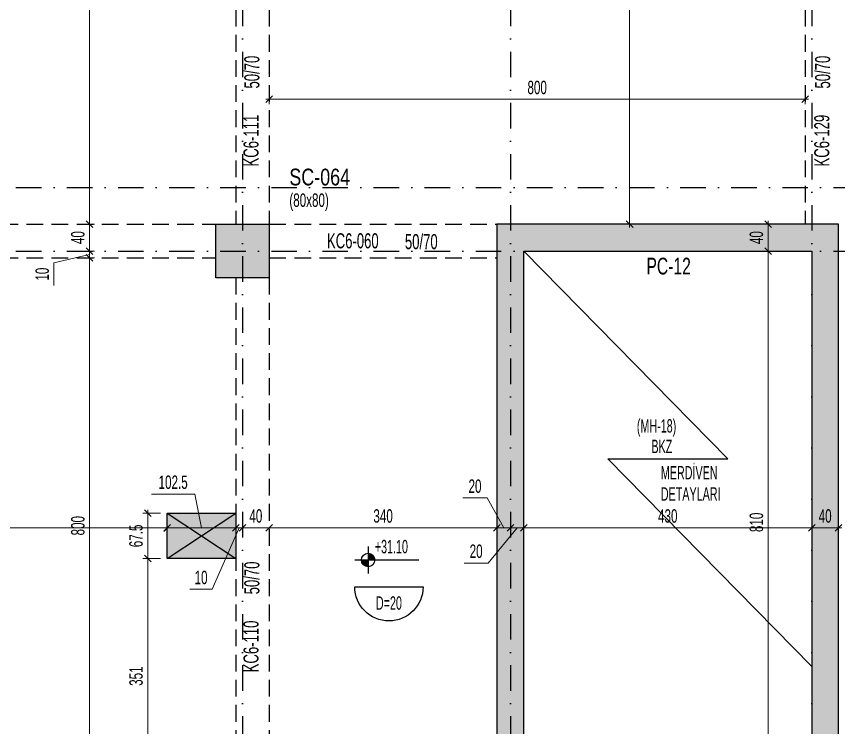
# Model space of a CAD drawing. Header units: millimetres. Extents: x -10495 to 6687, y -755 to 43288.
# Drawn here: x 513 to 1740, y 1839 to 2900 of the extents above; entities that cross this region are included whole.
import ezdxf
from ezdxf.enums import TextEntityAlignment as Align

# ---------------------------------------------------------------- set-up
doc = ezdxf.new("R2010")
doc.units = ezdxf.units.MM
doc.header["$LTSCALE"] = 100
doc.header["$PDSIZE"] = -100
doc.linetypes.add('DASHDOT', pattern=[25.4, 12.7, -6.35, 0, -6.35])
doc.linetypes.add('HIDDEN', pattern=[0.375, 0.25, -0.125])
for name, color, linetype in [('AKS_ULK', 8, 'DASHDOT'), ('BOSLUK SEMBOL_ULK', 118, 'Continuous'), ('BOSLUK_ULK', 21, 'Continuous'), ('KOLON-PERDE CEKIRDEK_ULK', 4, 'Continuous'), ('KOT_ULK', 7, 'Continuous'), ('NOTLAR_ULK', 20, 'Continuous'), ('TARAMA BOSLUK-TARIF SEFFAF YUZEYLER_ULK', 159, 'Continuous'), ('TARAMA SOLID_ULK', 251, 'Continuous')]:
    doc.layers.add(name, color=color, linetype=linetype)
for name, color, linetype, lineweight in [('DOSEME ISMI_ULK', 244, 'Continuous', 25), ('KIRIS BOYUT_ULK', 232, 'Continuous', 13), ('KIRIS CIZGI KESIK_ULK', 41, 'HIDDEN', 25), ('KIRIS ISIM_ULK', 221, 'Continuous', 13), ('KOLON BOYUT_ULK', 255, 'Continuous', 13), ('KOLON ISIM_ULK', 91, 'Continuous', 13), ('OLCU IC_ULK', 146, 'Continuous', 18), ('PERDE ISIM_ULK', 153, 'Continuous', 13)]:
    doc.layers.add(name, color=color, linetype=linetype, lineweight=lineweight)
doc.styles.add('ulkr-simplxtw.shx', font='ulkr-simplxtw.shx', dxfattribs={"width": 0.65})
doc.dimstyles.new('1-100-IC_ULK', dxfattribs={"dimscale": 10, "dimtxt": 2, "dimasz": 1, "dimexe": 0.75, "dimexo": 1, "dimgap": 0.75, "dimtad": 1, "dimdec": 1, "dimzin": 9, "dimdsep": 46, "dimtxsty": 'ulkr-simplxtw.shx', "dimblk": 'OBLIQUE', "dimcen": 0.1, "dimdle": 0.5, "dimclrd": 146, "dimclre": 146, "dimclrt": 2, "dimadec": 0, "dimazin": 2, "dimtfac": 1, "dimtdec": 1, "dimtix": 1, "dimtmove": 2, "dimatfit": 3, "dimldrblk": 'OBLIQUE', "dimfxl": 1, "dimtolj": 1, "dimtzin": 0, "dimlwd": -1, "dimlwe": -1, "dimarcsym": 0})

# ---------------------------------------------------------------- blocks, each defined once
blk = doc.blocks.new('*U17')
at = {"layer": 'KOT_ULK'}
h = blk.add_hatch(color=251, dxfattribs=at)
h.dxf.hatch_style = 1
h.paths.add_polyline_path([(0, 0), (-10, 0, 0.414214), (0, -10)])
h = blk.add_hatch(color=251, dxfattribs=at)
h.dxf.hatch_style = 1
h.paths.add_polyline_path([(10, 0, 0.414214), (0, 10), (0, 0)])
at = {"layer": 'KOT_ULK', "color": 12}
for p, q in [((0, 20), (0, -20)), ((-20, 0), (75.6, 0))]:
    blk.add_line(p, q, dxfattribs=at)
blk.add_circle((0, 0), 10, dxfattribs=at)
at = {"layer": 'KOT_ULK', "style": 'ulkr-simplxtw.shx', "width": 0.6}
for tag, p in [('6', (10, 145)), ('5', (10, 118)), ('4', (10, 91)), ('3', (10, 64)), ('2', (10, 37)), ('1', (10, 10))]:
    blk.add_attdef(tag, p, '', height=20, dxfattribs=at)
at = {"layer": 'KOT_ULK', "color": 242, "style": 'ulkr-simplxtw.shx', "width": 0.65}
blk.add_attdef('NOT', text='', height=20, dxfattribs=at).set_placement((14.8, -10), align=Align.TOP_LEFT)
blk = doc.blocks.new('Döşeme kalınğı_ULK')
at = {"layer": 'DOSEME ISMI_ULK', "color": 12}
blk.add_lwpolyline([(51, 0, -1), (-51, 0)], format="xyb", close=True, dxfattribs=at)
at = {"layer": 'DOSEME ISMI_ULK', "style": 'ulkr-simplxtw.shx', "width": 0.6}
blk.add_attdef('1', text='', height=20, dxfattribs=at).set_placement((0, -14.2), align=Align.TOP_CENTER)
blk = doc.blocks.new('*U26')
at = {"layer": 'KOLON BOYUT_ULK', "style": 'ulkr-simplxtw.shx', "width": 0.65}
blk.add_attdef('2', text='', height=20, dxfattribs=at).set_placement((0, -37), align=Align.TOP_LEFT)
at = {"layer": 'KOLON ISIM_ULK', "style": 'ulkr-simplxtw.shx', "width": 0.8}
blk.add_attdef('1', text='', height=25, dxfattribs=at).set_placement((0, 0), align=Align.TOP_LEFT)
blk = doc.blocks.new('_Oblique')
at = {"color": 0, "linetype": 'ByBlock', "lineweight": -2}
blk.add_line((-0.5, -0.5), (0.5, 0.5), dxfattribs=at)
blk = doc.blocks.new('*D1497')
at = {"layer": 'Defpoints', "color": 0, "transparency": 16777216}
for p in [(596.8, 2540), (621.8, 2540), (596.8, 1740)]:
    blk.add_point(p, dxfattribs=at)
at = {"layer": 'OLCU IC_ULK', "color": 146, "transparency": 16777216}
blk.add_line((621.8, 1735), (621.8, 2545), dxfattribs=at)
at = {"layer": 'OLCU IC_ULK', "color": 146, "linetype": 'Continuous', "transparency": 16777216}
for p, q in [((621.8, 2540), (629.3, 2540)), ((621.8, 1740), (629.3, 1740))]:
    blk.add_line(p, q, dxfattribs=at)
at = {"layer": 'OLCU IC_ULK', "color": 146, "transparency": 16777216, "xscale": 10, "yscale": 10, "zscale": 10}
for p, rotation in [((621.8, 2540), 90), ((621.8, 1740), 270)]:
    blk.add_blockref('_Oblique', p, dxfattribs=dict(at, rotation=rotation))
at = {"layer": 'OLCU IC_ULK', "color": 2, "transparency": 16777216, "insert": (604.3, 2140), "char_height": 20, "attachment_point": 5, "rotation": 90, "style": 'ulkr-simplxtw.shx'}
blk.add_mtext('\\A1;800', dxfattribs=at)
blk = doc.blocks.new('*D1500')
at = {"layer": 'Defpoints', "color": 0, "transparency": 16777216}
for p in [(596.8, 2550), (621.8, 2550), (596.8, 2540)]:
    blk.add_point(p, dxfattribs=at)
at = {"layer": 'OLCU IC_ULK', "color": 146, "transparency": 16777216}
for p, q in [((621.8, 2550), (621.8, 2560)), ((621.8, 2545), (568.6, 2532.3)), ((621.8, 2540), (621.8, 2550)), ((621.8, 2540), (621.8, 2550)), ((568.6, 2532.3), (568.6, 2498.7)), ((621.8, 2540), (621.8, 2530))]:
    blk.add_line(p, q, dxfattribs=at)
at = {"layer": 'OLCU IC_ULK', "color": 146, "linetype": 'Continuous', "transparency": 16777216}
for p, q in [((621.8, 2550), (629.3, 2550)), ((621.8, 2540), (629.3, 2540))]:
    blk.add_line(p, q, dxfattribs=at)
at = {"layer": 'OLCU IC_ULK', "color": 146, "transparency": 16777216, "xscale": 10, "yscale": 10, "zscale": 10}
for p, rotation in [((621.8, 2550), 270), ((621.8, 2540), 90)]:
    blk.add_blockref('_Oblique', p, dxfattribs=dict(at, rotation=rotation))
at = {"layer": 'OLCU IC_ULK', "color": 2, "transparency": 16777216, "insert": (551.1, 2515.5), "char_height": 20, "attachment_point": 5, "rotation": 90, "style": 'ulkr-simplxtw.shx'}
blk.add_mtext('\\A1;10', dxfattribs=at)
blk = doc.blocks.new('*D1501')
at = {"layer": 'Defpoints', "color": 0, "transparency": 16777216}
for p in [(596.8, 2590), (621.8, 2590), (596.8, 2550)]:
    blk.add_point(p, dxfattribs=at)
at = {"layer": 'OLCU IC_ULK', "color": 146, "transparency": 16777216}
blk.add_line((621.8, 2545), (621.8, 2595), dxfattribs=at)
at = {"layer": 'OLCU IC_ULK', "color": 146, "linetype": 'Continuous', "transparency": 16777216}
for p, q in [((621.8, 2590), (629.3, 2590)), ((621.8, 2550), (629.3, 2550))]:
    blk.add_line(p, q, dxfattribs=at)
at = {"layer": 'OLCU IC_ULK', "color": 146, "transparency": 16777216, "xscale": 10, "yscale": 10, "zscale": 10}
for p, rotation in [((621.8, 2590), 90), ((621.8, 2550), 270)]:
    blk.add_blockref('_Oblique', p, dxfattribs=dict(at, rotation=rotation))
at = {"layer": 'OLCU IC_ULK', "color": 2, "transparency": 16777216, "insert": (604.3, 2570), "char_height": 20, "attachment_point": 5, "rotation": 90, "style": 'ulkr-simplxtw.shx'}
blk.add_mtext('\\A1;40', dxfattribs=at)
blk = doc.blocks.new('*D1503')
at = {"layer": 'Defpoints', "color": 0, "transparency": 16777216}
for p in [(596.8, 3360), (621.8, 3360), (596.8, 2590)]:
    blk.add_point(p, dxfattribs=at)
at = {"layer": 'OLCU IC_ULK', "color": 146, "transparency": 16777216}
blk.add_line((621.8, 2585), (621.8, 3365), dxfattribs=at)
at = {"layer": 'OLCU IC_ULK', "color": 146, "linetype": 'Continuous', "transparency": 16777216}
for p, q in [((621.8, 3360), (629.3, 3360)), ((621.8, 2590), (629.3, 2590))]:
    blk.add_line(p, q, dxfattribs=at)
at = {"layer": 'OLCU IC_ULK', "color": 146, "transparency": 16777216, "xscale": 10, "yscale": 10, "zscale": 10}
for p, rotation in [((621.8, 3360), 90), ((621.8, 2590), 270)]:
    blk.add_blockref('_Oblique', p, dxfattribs=dict(at, rotation=rotation))
at = {"layer": 'OLCU IC_ULK', "color": 2, "transparency": 16777216, "insert": (604.3, 2975), "char_height": 20, "attachment_point": 5, "rotation": 90, "style": 'ulkr-simplxtw.shx'}
blk.add_mtext('\\A1;770', dxfattribs=at)
blk = doc.blocks.new('*D1506')
at = {"layer": 'Defpoints', "color": 0, "transparency": 16777216}
for p in [(10, 2161.9), (737.5, 2158.5), (737.5, 2136.6)]:
    blk.add_point(p, dxfattribs=at)
at = {"layer": 'OLCU IC_ULK', "color": 146, "transparency": 16777216}
blk.add_line((5, 2136.6), (742.5, 2136.6), dxfattribs=at)
at = {"layer": 'OLCU IC_ULK', "color": 146, "linetype": 'Continuous', "transparency": 16777216}
for p, q in [((10, 2136.6), (10, 2129.1)), ((737.5, 2136.6), (737.5, 2129.1))]:
    blk.add_line(p, q, dxfattribs=at)
at = {"layer": 'OLCU IC_ULK', "color": 146, "transparency": 16777216, "xscale": 10, "yscale": 10, "zscale": 10, "rotation": 180}
blk.add_blockref('_Oblique', (10, 2136.6), dxfattribs=at)
at = {"layer": 'OLCU IC_ULK', "color": 146, "transparency": 16777216, "xscale": 10, "yscale": 10, "zscale": 10}
blk.add_blockref('_Oblique', (737.5, 2136.6), dxfattribs=at)
at = {"layer": 'OLCU IC_ULK', "color": 2, "transparency": 16777216, "insert": (373.7, 2154.1), "char_height": 20, "attachment_point": 5, "style": 'ulkr-simplxtw.shx'}
blk.add_mtext('\\A1;727.5', dxfattribs=at)
blk = doc.blocks.new('*D1507')
at = {"layer": 'Defpoints', "color": 0, "transparency": 16777216}
for p in [(840, 2161.9), (850, 2161.9), (850, 2136.9)]:
    blk.add_point(p, dxfattribs=at)
at = {"layer": 'OLCU IC_ULK', "color": 146, "transparency": 16777216}
for p, q in [((845, 2136.9), (805, 2045.1)), ((840, 2136.9), (830, 2136.9)), ((840, 2136.9), (850, 2136.9)), ((840, 2136.9), (850, 2136.9)), ((850, 2136.9), (860, 2136.9)), ((805, 2045.1), (771.4, 2045.1))]:
    blk.add_line(p, q, dxfattribs=at)
at = {"layer": 'OLCU IC_ULK', "color": 146, "linetype": 'Continuous', "transparency": 16777216}
for p, q in [((840, 2136.9), (840, 2129.4)), ((850, 2136.9), (850, 2129.4))]:
    blk.add_line(p, q, dxfattribs=at)
at = {"layer": 'OLCU IC_ULK', "color": 146, "transparency": 16777216, "xscale": 10, "yscale": 10, "zscale": 10}
blk.add_blockref('_Oblique', (840, 2136.9), dxfattribs=at)
at = {"layer": 'OLCU IC_ULK', "color": 146, "transparency": 16777216, "xscale": 10, "yscale": 10, "zscale": 10, "rotation": 180}
blk.add_blockref('_Oblique', (850, 2136.9), dxfattribs=at)
at = {"layer": 'OLCU IC_ULK', "color": 2, "transparency": 16777216, "insert": (788.2, 2062.6), "char_height": 20, "attachment_point": 5, "style": 'ulkr-simplxtw.shx'}
blk.add_mtext('\\A1;10', dxfattribs=at)
blk = doc.blocks.new('*D1508')
at = {"layer": 'Defpoints', "color": 0, "transparency": 16777216}
for p in [(850, 2161.9), (890, 2161.9), (890, 2136.9)]:
    blk.add_point(p, dxfattribs=at)
at = {"layer": 'OLCU IC_ULK', "color": 146, "transparency": 16777216}
blk.add_line((845, 2136.9), (895, 2136.9), dxfattribs=at)
at = {"layer": 'OLCU IC_ULK', "color": 146, "linetype": 'Continuous', "transparency": 16777216}
for p, q in [((850, 2136.9), (850, 2129.4)), ((890, 2136.9), (890, 2129.4))]:
    blk.add_line(p, q, dxfattribs=at)
at = {"layer": 'OLCU IC_ULK', "color": 146, "transparency": 16777216, "xscale": 10, "yscale": 10, "zscale": 10, "rotation": 180}
blk.add_blockref('_Oblique', (850, 2136.9), dxfattribs=at)
at = {"layer": 'OLCU IC_ULK', "color": 146, "transparency": 16777216, "xscale": 10, "yscale": 10, "zscale": 10}
blk.add_blockref('_Oblique', (890, 2136.9), dxfattribs=at)
at = {"layer": 'OLCU IC_ULK', "color": 2, "transparency": 16777216, "insert": (870, 2154.4), "char_height": 20, "attachment_point": 5, "style": 'ulkr-simplxtw.shx'}
blk.add_mtext('\\A1;40', dxfattribs=at)
blk = doc.blocks.new('*D1509')
at = {"layer": 'Defpoints', "color": 0, "transparency": 16777216}
for p in [(890, 2161.9), (1230, 2161.9), (1230, 2136.9)]:
    blk.add_point(p, dxfattribs=at)
at = {"layer": 'OLCU IC_ULK', "color": 146, "transparency": 16777216}
blk.add_line((885, 2136.9), (1235, 2136.9), dxfattribs=at)
at = {"layer": 'OLCU IC_ULK', "color": 146, "linetype": 'Continuous', "transparency": 16777216}
for p, q in [((890, 2136.9), (890, 2129.4)), ((1230, 2136.9), (1230, 2129.4))]:
    blk.add_line(p, q, dxfattribs=at)
at = {"layer": 'OLCU IC_ULK', "color": 146, "transparency": 16777216, "xscale": 10, "yscale": 10, "zscale": 10, "rotation": 180}
blk.add_blockref('_Oblique', (890, 2136.9), dxfattribs=at)
at = {"layer": 'OLCU IC_ULK', "color": 146, "transparency": 16777216, "xscale": 10, "yscale": 10, "zscale": 10}
blk.add_blockref('_Oblique', (1230, 2136.9), dxfattribs=at)
at = {"layer": 'OLCU IC_ULK', "color": 2, "transparency": 16777216, "insert": (1060, 2154.4), "char_height": 20, "attachment_point": 5, "style": 'ulkr-simplxtw.shx'}
blk.add_mtext('\\A1;340', dxfattribs=at)
blk = doc.blocks.new('*D1510')
at = {"layer": 'Defpoints', "color": 0, "transparency": 16777216}
for p in [(1230, 2161.9), (1250, 2161.9), (1250, 2136.9)]:
    blk.add_point(p, dxfattribs=at)
at = {"layer": 'OLCU IC_ULK', "color": 146, "transparency": 16777216}
for p, q in [((1215.2, 2181.4), (1179.2, 2181.4)), ((1240, 2136.9), (1215.2, 2181.4)), ((1225, 2136.9), (1255, 2136.9))]:
    blk.add_line(p, q, dxfattribs=at)
at = {"layer": 'OLCU IC_ULK', "color": 146, "linetype": 'Continuous', "transparency": 16777216}
for p, q in [((1230, 2136.9), (1230, 2129.4)), ((1250, 2136.9), (1250, 2129.4))]:
    blk.add_line(p, q, dxfattribs=at)
at = {"layer": 'OLCU IC_ULK', "color": 146, "transparency": 16777216, "xscale": 10, "yscale": 10, "zscale": 10, "rotation": 180}
blk.add_blockref('_Oblique', (1230, 2136.9), dxfattribs=at)
at = {"layer": 'OLCU IC_ULK', "color": 146, "transparency": 16777216, "xscale": 10, "yscale": 10, "zscale": 10}
blk.add_blockref('_Oblique', (1250, 2136.9), dxfattribs=at)
at = {"layer": 'OLCU IC_ULK', "color": 2, "transparency": 16777216, "insert": (1197.2, 2198.9), "char_height": 20, "attachment_point": 5, "style": 'ulkr-simplxtw.shx'}
blk.add_mtext('\\A1;20', dxfattribs=at)
blk = doc.blocks.new('*D1511')
at = {"layer": 'Defpoints', "color": 0, "transparency": 16777216}
for p in [(1250, 2161.9), (1270, 2161.9), (1270, 2136.9)]:
    blk.add_point(p, dxfattribs=at)
at = {"layer": 'OLCU IC_ULK', "color": 146, "transparency": 16777216}
for p, q in [((1260, 2136.9), (1216.9, 2084.3)), ((1245, 2136.9), (1275, 2136.9)), ((1216.9, 2084.3), (1180.9, 2084.3))]:
    blk.add_line(p, q, dxfattribs=at)
at = {"layer": 'OLCU IC_ULK', "color": 146, "linetype": 'Continuous', "transparency": 16777216}
for p, q in [((1250, 2136.9), (1250, 2129.4)), ((1270, 2136.9), (1270, 2129.4))]:
    blk.add_line(p, q, dxfattribs=at)
at = {"layer": 'OLCU IC_ULK', "color": 146, "transparency": 16777216, "xscale": 10, "yscale": 10, "zscale": 10, "rotation": 180}
blk.add_blockref('_Oblique', (1250, 2136.9), dxfattribs=at)
at = {"layer": 'OLCU IC_ULK', "color": 146, "transparency": 16777216, "xscale": 10, "yscale": 10, "zscale": 10}
blk.add_blockref('_Oblique', (1270, 2136.9), dxfattribs=at)
at = {"layer": 'OLCU IC_ULK', "color": 2, "transparency": 16777216, "insert": (1198.9, 2101.8), "char_height": 20, "attachment_point": 5, "style": 'ulkr-simplxtw.shx'}
blk.add_mtext('\\A1;20', dxfattribs=at)
blk = doc.blocks.new('*D1512')
at = {"layer": 'Defpoints', "color": 0, "transparency": 16777216}
for p in [(1270, 2161.9), (1700, 2161.9), (1700, 2136.9)]:
    blk.add_point(p, dxfattribs=at)
at = {"layer": 'OLCU IC_ULK', "color": 146, "transparency": 16777216}
blk.add_line((1265, 2136.9), (1705, 2136.9), dxfattribs=at)
at = {"layer": 'OLCU IC_ULK', "color": 146, "linetype": 'Continuous', "transparency": 16777216}
for p, q in [((1270, 2136.9), (1270, 2129.4)), ((1700, 2136.9), (1700, 2129.4))]:
    blk.add_line(p, q, dxfattribs=at)
at = {"layer": 'OLCU IC_ULK', "color": 146, "transparency": 16777216, "xscale": 10, "yscale": 10, "zscale": 10, "rotation": 180}
blk.add_blockref('_Oblique', (1270, 2136.9), dxfattribs=at)
at = {"layer": 'OLCU IC_ULK', "color": 146, "transparency": 16777216, "xscale": 10, "yscale": 10, "zscale": 10}
blk.add_blockref('_Oblique', (1700, 2136.9), dxfattribs=at)
at = {"layer": 'OLCU IC_ULK', "color": 2, "transparency": 16777216, "insert": (1485, 2154.4), "char_height": 20, "attachment_point": 5, "style": 'ulkr-simplxtw.shx'}
blk.add_mtext('\\A1;430', dxfattribs=at)
blk = doc.blocks.new('*D1513')
at = {"layer": 'Defpoints', "color": 0, "transparency": 16777216}
for p in [(1700, 2161.9), (1740, 2161.9), (1740, 2136.9)]:
    blk.add_point(p, dxfattribs=at)
at = {"layer": 'OLCU IC_ULK', "color": 146, "transparency": 16777216}
blk.add_line((1695, 2136.9), (1745, 2136.9), dxfattribs=at)
at = {"layer": 'OLCU IC_ULK', "color": 146, "linetype": 'Continuous', "transparency": 16777216}
for p, q in [((1700, 2136.9), (1700, 2129.4)), ((1740, 2136.9), (1740, 2129.4))]:
    blk.add_line(p, q, dxfattribs=at)
at = {"layer": 'OLCU IC_ULK', "color": 146, "transparency": 16777216, "xscale": 10, "yscale": 10, "zscale": 10, "rotation": 180}
blk.add_blockref('_Oblique', (1700, 2136.9), dxfattribs=at)
at = {"layer": 'OLCU IC_ULK', "color": 146, "transparency": 16777216, "xscale": 10, "yscale": 10, "zscale": 10}
blk.add_blockref('_Oblique', (1740, 2136.9), dxfattribs=at)
at = {"layer": 'OLCU IC_ULK', "color": 2, "transparency": 16777216, "insert": (1720, 2154.4), "char_height": 20, "attachment_point": 5, "style": 'ulkr-simplxtw.shx'}
blk.add_mtext('\\A1;40', dxfattribs=at)
blk = doc.blocks.new('*D1544')
at = {"layer": 'Defpoints', "color": 0, "transparency": 16777216}
for p in [(1609.9, 2590), (1609.9, 2550), (1634.9, 2550)]:
    blk.add_point(p, dxfattribs=at)
at = {"layer": 'OLCU IC_ULK', "color": 146, "transparency": 16777216}
blk.add_line((1634.9, 2595), (1634.9, 2545), dxfattribs=at)
at = {"layer": 'OLCU IC_ULK', "color": 146, "linetype": 'Continuous', "transparency": 16777216}
for p, q in [((1634.9, 2590), (1642.4, 2590)), ((1634.9, 2550), (1642.4, 2550))]:
    blk.add_line(p, q, dxfattribs=at)
at = {"layer": 'OLCU IC_ULK', "color": 146, "transparency": 16777216, "xscale": 10, "yscale": 10, "zscale": 10}
for p, rotation in [((1634.9, 2590), 90), ((1634.9, 2550), 270)]:
    blk.add_blockref('_Oblique', p, dxfattribs=dict(at, rotation=rotation))
at = {"layer": 'OLCU IC_ULK', "color": 2, "transparency": 16777216, "insert": (1617.4, 2570), "char_height": 20, "attachment_point": 5, "rotation": 90, "style": 'ulkr-simplxtw.shx'}
blk.add_mtext('\\A1;40', dxfattribs=at)
blk = doc.blocks.new('*D1545')
at = {"layer": 'Defpoints', "color": 0, "transparency": 16777216}
for p in [(1609.9, 2550), (1609.9, 1740), (1634.9, 1740)]:
    blk.add_point(p, dxfattribs=at)
at = {"layer": 'OLCU IC_ULK', "color": 146, "transparency": 16777216}
blk.add_line((1634.9, 2555), (1634.9, 1735), dxfattribs=at)
at = {"layer": 'OLCU IC_ULK', "color": 146, "linetype": 'Continuous', "transparency": 16777216}
for p, q in [((1634.9, 2550), (1642.4, 2550)), ((1634.9, 1740), (1642.4, 1740))]:
    blk.add_line(p, q, dxfattribs=at)
at = {"layer": 'OLCU IC_ULK', "color": 146, "transparency": 16777216, "xscale": 10, "yscale": 10, "zscale": 10}
for p, rotation in [((1634.9, 2550), 90), ((1634.9, 1740), 270)]:
    blk.add_blockref('_Oblique', p, dxfattribs=dict(at, rotation=rotation))
at = {"layer": 'OLCU IC_ULK', "color": 2, "transparency": 16777216, "insert": (1617.4, 2145), "char_height": 20, "attachment_point": 5, "rotation": 90, "style": 'ulkr-simplxtw.shx'}
blk.add_mtext('\\A1;810', dxfattribs=at)
blk = doc.blocks.new('*D1660')
at = {"layer": 'Defpoints', "color": 0, "transparency": 16777216}
for p in [(737.5, 2158.5), (840, 2158.6), (840, 2136.8)]:
    blk.add_point(p, dxfattribs=at)
at = {"layer": 'OLCU IC_ULK', "color": 146, "transparency": 16777216}
for p, q in [((778.7, 2187.3), (714.2, 2187.3)), ((788.7, 2136.8), (778.7, 2187.3)), ((732.5, 2136.8), (845, 2136.8))]:
    blk.add_line(p, q, dxfattribs=at)
at = {"layer": 'OLCU IC_ULK', "color": 146, "linetype": 'Continuous', "transparency": 16777216}
for p, q in [((737.5, 2148.5), (737.5, 2129.3)), ((840, 2148.6), (840, 2129.3))]:
    blk.add_line(p, q, dxfattribs=at)
at = {"layer": 'OLCU IC_ULK', "color": 146, "transparency": 16777216, "xscale": 10, "yscale": 10, "zscale": 10, "rotation": 180}
blk.add_blockref('_Oblique', (737.5, 2136.8), dxfattribs=at)
at = {"layer": 'OLCU IC_ULK', "color": 146, "transparency": 16777216, "xscale": 10, "yscale": 10, "zscale": 10}
blk.add_blockref('_Oblique', (840, 2136.8), dxfattribs=at)
at = {"layer": 'OLCU IC_ULK', "color": 2, "transparency": 16777216, "insert": (746.5, 2204.8), "char_height": 20, "attachment_point": 5, "style": 'ulkr-simplxtw.shx'}
blk.add_mtext('\\A1;102.5', dxfattribs=at)
blk = doc.blocks.new('*D1588')
at = {"layer": 'Defpoints', "color": 0, "transparency": 16777216}
for p in [(708.7, 2158.5), (737.5, 2158.5), (737.5, 2091)]:
    blk.add_point(p, dxfattribs=at)
at = {"layer": 'OLCU IC_ULK', "color": 146, "transparency": 16777216}
blk.add_line((708.7, 2086), (708.7, 2163.5), dxfattribs=at)
at = {"layer": 'OLCU IC_ULK', "color": 146, "linetype": 'Continuous', "transparency": 16777216}
for p, q in [((727.5, 2158.5), (701.2, 2158.5)), ((727.5, 2091), (701.2, 2091))]:
    blk.add_line(p, q, dxfattribs=at)
at = {"layer": 'OLCU IC_ULK', "color": 146, "transparency": 16777216, "xscale": 10, "yscale": 10, "zscale": 10}
for p, rotation in [((708.7, 2158.5), 90), ((708.7, 2091), 270)]:
    blk.add_blockref('_Oblique', p, dxfattribs=dict(at, rotation=rotation))
at = {"layer": 'OLCU IC_ULK', "color": 2, "transparency": 16777216, "insert": (691.2, 2124.8), "char_height": 20, "attachment_point": 5, "rotation": 90, "style": 'ulkr-simplxtw.shx'}
blk.add_mtext('\\A1;67.5', dxfattribs=at)
blk = doc.blocks.new('*D1589')
at = {"layer": 'Defpoints', "color": 0, "transparency": 16777216}
for p in [(737.5, 2091), (708.7, 1740), (737.5, 1740)]:
    blk.add_point(p, dxfattribs=at)
at = {"layer": 'OLCU IC_ULK', "color": 146, "linetype": 'Continuous', "transparency": 16777216}
for p, q in [((727.5, 2091), (701.2, 2091)), ((727.5, 1740), (701.2, 1740))]:
    blk.add_line(p, q, dxfattribs=at)
at = {"layer": 'OLCU IC_ULK', "color": 146, "transparency": 16777216}
blk.add_line((708.7, 2096), (708.7, 1735), dxfattribs=at)
at = {"layer": 'OLCU IC_ULK', "color": 146, "transparency": 16777216, "xscale": 10, "yscale": 10, "zscale": 10}
for p, rotation in [((708.7, 2091), 90), ((708.7, 1740), 270)]:
    blk.add_blockref('_Oblique', p, dxfattribs=dict(at, rotation=rotation))
at = {"layer": 'OLCU IC_ULK', "color": 2, "transparency": 16777216, "insert": (691.2, 1915.5), "char_height": 20, "attachment_point": 5, "rotation": 90, "style": 'ulkr-simplxtw.shx'}
blk.add_mtext('\\A1;351', dxfattribs=at)
blk = doc.blocks.new('Kiriş_Sembol_ULK')
at = {"layer": 'KIRIS BOYUT_ULK', "style": 'ulkr-simplxtw.shx', "width": 0.65}
blk.add_attdef('B', text='', height=25, dxfattribs=at).set_placement((21, 0.4), align=Align.MIDDLE_LEFT)
at = {"layer": 'KIRIS ISIM_ULK', "style": 'ulkr-simplxtw.shx', "width": 0.65}
blk.add_attdef('K', text='', height=25, dxfattribs=at).set_placement((-18.2, 12.9), align=Align.TOP_RIGHT)
blk = doc.blocks.new('*D1733')
at = {"layer": 'Defpoints', "color": 0, "transparency": 16777216}
for p in [(1462.6, 3360), (1428.1, 2590), (1462.6, 2590)]:
    blk.add_point(p, dxfattribs=at)
at = {"layer": 'OLCU IC_ULK', "color": 146, "transparency": 16777216}
blk.add_line((1428.1, 3365), (1428.1, 2585), dxfattribs=at)
at = {"layer": 'OLCU IC_ULK', "color": 146, "linetype": 'Continuous', "transparency": 16777216}
for p, q in [((1452.6, 3360), (1420.6, 3360)), ((1452.6, 2590), (1420.6, 2590))]:
    blk.add_line(p, q, dxfattribs=at)
at = {"layer": 'OLCU IC_ULK', "color": 146, "transparency": 16777216, "xscale": 10, "yscale": 10, "zscale": 10}
for p, rotation in [((1428.1, 3360), 90), ((1428.1, 2590), 270)]:
    blk.add_blockref('_Oblique', p, dxfattribs=dict(at, rotation=rotation))
at = {"layer": 'OLCU IC_ULK', "color": 2, "transparency": 16777216, "insert": (1410.6, 2975), "char_height": 20, "attachment_point": 5, "rotation": 90, "style": 'ulkr-simplxtw.shx'}
blk.add_mtext('\\A1;770', dxfattribs=at)
blk = doc.blocks.new('*D1734')
at = {"layer": 'Defpoints', "color": 0, "transparency": 16777216}
for p in [(890, 2783.8), (1690, 2783.8), (1690, 2776.5)]:
    blk.add_point(p, dxfattribs=at)
at = {"layer": 'OLCU IC_ULK', "color": 146, "transparency": 16777216}
blk.add_line((885, 2776.5), (1695, 2776.5), dxfattribs=at)
at = {"layer": 'OLCU IC_ULK', "color": 146, "linetype": 'Continuous', "transparency": 16777216}
for p, q in [((890, 2773.8), (890, 2769)), ((1690, 2773.8), (1690, 2769))]:
    blk.add_line(p, q, dxfattribs=at)
at = {"layer": 'OLCU IC_ULK', "color": 146, "transparency": 16777216, "xscale": 10, "yscale": 10, "zscale": 10, "rotation": 180}
blk.add_blockref('_Oblique', (890, 2776.5), dxfattribs=at)
at = {"layer": 'OLCU IC_ULK', "color": 146, "transparency": 16777216, "xscale": 10, "yscale": 10, "zscale": 10}
blk.add_blockref('_Oblique', (1690, 2776.5), dxfattribs=at)
at = {"layer": 'OLCU IC_ULK', "color": 2, "transparency": 16777216, "insert": (1290, 2794), "char_height": 20, "attachment_point": 5, "style": 'ulkr-simplxtw.shx'}
blk.add_mtext('\\A1;800', dxfattribs=at)

msp = doc.modelspace()

# ---------------------------------------------------------------- hatches: boundary and pattern name
at = {"layer": 'TARAMA BOSLUK-TARIF SEFFAF YUZEYLER_ULK'}
h = msp.add_hatch(color=256, dxfattribs=at)
h.dxf.hatch_style = 1
h.paths.add_polyline_path([(737.5, 2158.5), (737.5, 2091), (840, 2091.13), (840, 2158.63)])
at = {"layer": 'TARAMA SOLID_ULK'}
h = msp.add_hatch(color=256, dxfattribs=at)
h.dxf.hatch_style = 1
h.paths.add_polyline_path([(890, 2590), (890, 2510), (810, 2510), (810, 2590)])
h = msp.add_hatch(color=256, dxfattribs=at)
h.dxf.hatch_style = 1
h.paths.add_polyline_path([(1230, 1605), (1270, 1605), (1270, 2550), (1700, 2550), (1700, 1605), (1740, 1605), (1740, 2590), (1230, 2590)])

# ---------------------------------------------------------------- linework, layer by layer
at = {"layer": 'AKS_ULK', "ltscale": 0.03}
for points in [[(850, 3915.6), (850, -634.71)], [(1250, 3915.6), (1250, -634.71)], [(1700, 3915.6), (1700, -634.71)], [(-759.17, 2670), (-709.17, 2670), (-709.17, 2645), (6516.96, 2645), (6516.96, 2720), (6566.96, 2720)], [(-759.17, 2525), (-709.17, 2525), (-709.17, 2550), (6516.96, 2550), (6516.96, 2475), (6566.96, 2475)]]:
    msp.add_lwpolyline(points, dxfattribs=at)
at = {"layer": 'BOSLUK SEMBOL_ULK'}
for p, q in [((737.5, 2091), (840, 2158.63)), ((737.5, 2158.5), (840, 2091.13))]:
    msp.add_line(p, q, dxfattribs=at)
msp.add_lwpolyline([(1700, 1930), (1395.4, 2240), (1574.6, 2240), (1270, 2550)], dxfattribs=at)
at = {"layer": 'BOSLUK_ULK'}
msp.add_lwpolyline([(737.5, 2158.5), (840, 2158.63), (840, 2091.13), (737.5, 2091)], close=True, dxfattribs=at)
at = {"layer": 'KIRIS CIZGI KESIK_ULK'}
for p, q in [((840, 3360), (840, 2590)), ((890, 3360), (890, 2590)), ((1690, 3360), (1690, 2590)), ((40, 2590), (810, 2590)), ((890, 2590), (1230, 2590)), ((40, 2540), (810, 2540)), ((890, 2540), (1230, 2540)), ((840, 2510), (840, 1740)), ((890, 2510), (890, 1740))]:
    msp.add_line(p, q, dxfattribs=at)
at = {"layer": 'KOLON-PERDE CEKIRDEK_ULK'}
for points in [[(890, 2510), (810, 2510), (810, 2590), (890, 2590)], [(1230, 1605), (1270, 1605), (1270, 2550), (1700, 2550), (1700, 1605), (1740, 1605), (1740, 2590), (1230, 2590)]]:
    msp.add_lwpolyline(points, close=True, dxfattribs=at)

# ---------------------------------------------------------------- block references
at = {"layer": 'DOSEME ISMI_ULK'}
msp.add_blockref('Döşeme kalınğı_ULK', (1068.67, 2048.82), dxfattribs=at).add_auto_attribs({'1': 'D=20'})
at = {"layer": 'KIRIS ISIM_ULK'}
ref = msp.add_blockref('Kiriş_Sembol_ULK', (864.44, 2771.53), dxfattribs=dict(at, rotation=90))
ref.add_attrib('B', '50/70', dxfattribs={"layer": 'KIRIS BOYUT_ULK', "height": 22.5, "rotation": 90, "style": 'ulkr-simplxtw.shx', "width": 0.65}).set_placement((864, 2792.54), align=Align.MIDDLE_LEFT)
ref.add_attrib('K', 'KC6-111', dxfattribs={"height": 22.5, "rotation": 90, "style": 'ulkr-simplxtw.shx', "width": 0.65}).set_placement((851.5, 2753.38), align=Align.TOP_RIGHT)
ref = msp.add_blockref('Kiriş_Sembol_ULK', (1716.66, 2771.53), dxfattribs=dict(at, rotation=90))
ref.add_attrib('B', '50/70', dxfattribs={"layer": 'KIRIS BOYUT_ULK', "height": 22.5, "rotation": 90, "style": 'ulkr-simplxtw.shx', "width": 0.65}).set_placement((1716.21, 2792.54), align=Align.MIDDLE_LEFT)
ref.add_attrib('K', 'KC6-129', dxfattribs={"height": 22.5, "rotation": 90, "style": 'ulkr-simplxtw.shx', "width": 0.65}).set_placement((1703.71, 2753.38), align=Align.TOP_RIGHT)
ref = msp.add_blockref('Kiriş_Sembol_ULK', (1071.53, 2563.56), dxfattribs=at)
ref.add_attrib('B', '50/70', dxfattribs={"layer": 'KIRIS BOYUT_ULK', "height": 22.5, "style": 'ulkr-simplxtw.shx', "width": 0.65}).set_placement((1092.54, 2564), align=Align.MIDDLE_LEFT)
ref.add_attrib('K', 'KC6-060', dxfattribs={"height": 22.5, "style": 'ulkr-simplxtw.shx', "width": 0.65}).set_placement((1053.37, 2576.5), align=Align.TOP_RIGHT)
ref = msp.add_blockref('Kiriş_Sembol_ULK', (864.44, 2016.53), dxfattribs=dict(at, rotation=90))
ref.add_attrib('B', '50/70', dxfattribs={"layer": 'KIRIS BOYUT_ULK', "height": 22.5, "rotation": 90, "style": 'ulkr-simplxtw.shx', "width": 0.65}).set_placement((864, 2037.54), align=Align.MIDDLE_LEFT)
ref.add_attrib('K', 'KC6-110', dxfattribs={"height": 22.5, "rotation": 90, "style": 'ulkr-simplxtw.shx', "width": 0.65}).set_placement((851.5, 1998.38), align=Align.TOP_RIGHT)
at = {"layer": 'KOLON ISIM_ULK'}
msp.add_blockref('*U26', (920, 2672.93), dxfattribs=at).add_auto_attribs({'1': 'SC-064', '2': '(80x80)'})
at = {"layer": 'KOT_ULK'}
ref = msp.add_blockref('*U17', (1037.57, 2088.82), dxfattribs=at)
ref.add_attrib('1', '+31.10', (1047.57, 2098.82), dxfattribs={"height": 20, "style": 'ulkr-simplxtw.shx', "width": 0.6})

# ---------------------------------------------------------------- texts
at = {"layer": 'NOTLAR_ULK', "style": 'ulkr-simplxtw.shx', "width": 0.6}
for s, p in [('(MH-18)', (1438.83, 2289.01)), ('BKZ', (1460.57, 2258.35)), ('MERDİVEN ', (1474.66, 2219.07)), ('DETAYLARI', (1474.66, 2187.37))]:
    msp.add_text(s, height=20, dxfattribs=at).set_placement(p, align=Align.MIDDLE_LEFT)
at = {"layer": 'PERDE ISIM_ULK', "style": 'ulkr-simplxtw.shx', "width": 0.7}
msp.add_text('PC-12', height=25, rotation=0, dxfattribs=at).set_placement((1453.16, 2515))

# ---------------------------------------------------------------- dimensions: what is measured, and where the dimension line sits
at = {"layer": 'OLCU IC_ULK'}
for base, p1, p2, override, picture, middle in [((621.78, 3360), (596.78, 2590), (596.78, 3360), {"dimfxl": 0, "dimfxlon": 1}, '*D1503', (604.28, 2975)), ((1428.08, 2590), (1462.64, 3360), (1462.64, 2590), {"dimfxl": 0}, '*D1733', (1410.58, 2975)), ((621.78, 2590), (596.78, 2550), (596.78, 2590), {"dimfxl": 0, "dimfxlon": 1}, '*D1501', (604.28, 2570)), ((1634.86, 2550), (1609.86, 2590), (1609.86, 2550), {"dimfxl": 0, "dimfxlon": 1}, '*D1544', (1617.36, 2570)), ((1634.86, 1740), (1609.86, 2550), (1609.86, 1740), {"dimfxl": 0, "dimfxlon": 1}, '*D1545', (1617.36, 2145)), ((621.78, 2540), (596.78, 1740), (596.78, 2540), {"dimfxl": 0, "dimfxlon": 1}, '*D1497', (604.28, 2140)), ((708.72, 2158.5), (737.5, 2091), (737.5, 2158.5), {"dimfxl": 0}, '*D1588', (691.22, 2124.75)), ((708.72, 1740), (737.5, 2091), (737.5, 1740), {"dimfxl": 0}, '*D1589', (691.22, 1915.5))]:
    dim = msp.add_linear_dim(base=base, p1=p1, p2=p2, angle=90, dimstyle='1-100-IC_ULK', override=override, dxfattribs=at)
    dim.commit()
    dim.dimension.update_dxf_attribs({"geometry": picture, "text_midpoint": middle})
for base, p1, p2, override, picture, middle in [((1690, 2776.49), (890, 2783.83), (1690, 2783.83), {"dimfxl": 0}, '*D1734', (1290, 2793.99)), ((737.5, 2136.64), (10, 2161.88), (737.5, 2158.5), {"dimfxl": 0, "dimfxlon": 1}, '*D1506', (373.75, 2154.14)), ((890, 2136.88), (850, 2161.88), (890, 2161.88), {"dimfxl": 0, "dimfxlon": 1}, '*D1508', (870, 2154.38)), ((1230, 2136.88), (890, 2161.88), (1230, 2161.88), {"dimfxl": 0, "dimfxlon": 1}, '*D1509', (1060, 2154.38)), ((1700, 2136.88), (1270, 2161.88), (1700, 2161.88), {"dimfxl": 0, "dimfxlon": 1}, '*D1512', (1485, 2154.38)), ((1740, 2136.88), (1700, 2161.88), (1740, 2161.88), {"dimfxl": 0, "dimfxlon": 1}, '*D1513', (1720, 2154.38))]:
    dim = msp.add_linear_dim(base=base, p1=p1, p2=p2, dimstyle='1-100-IC_ULK', override=override, dxfattribs=at)
    dim.commit()
    dim.dimension.update_dxf_attribs({"geometry": picture, "text_midpoint": middle})
dim = msp.add_linear_dim(base=(621.78, 2550), p1=(596.78, 2540), p2=(596.78, 2550), angle=90, dimstyle='1-100-IC_ULK', override={"dimtmove": 1, "dimfxl": 0, "dimfxlon": 1}, dxfattribs=at)
dim.commit()
dim.dimension.update_dxf_attribs({"geometry": '*D1500', "text_midpoint": (568.62, 2524.79), "dimtype": 160})
for base, p1, p2, override, picture, middle in [((840, 2136.76), (737.5, 2158.5), (840, 2158.63), {"dimtmove": 1, "dimfxl": 0}, '*D1660', (771.25, 2187.27)), ((1250, 2136.88), (1230, 2161.88), (1250, 2161.88), {"dimtmove": 1, "dimfxl": 0, "dimfxlon": 1}, '*D1510', (1207.72, 2181.38)), ((850, 2136.88), (840, 2161.88), (850, 2161.88), {"dimtmove": 1, "dimfxl": 0, "dimfxlon": 1}, '*D1507', (797.46, 2045.06)), ((1270, 2136.88), (1250, 2161.88), (1270, 2161.88), {"dimtmove": 1, "dimfxl": 0, "dimfxlon": 1}, '*D1511', (1209.42, 2084.32))]:
    dim = msp.add_linear_dim(base=base, p1=p1, p2=p2, dimstyle='1-100-IC_ULK', override=override, dxfattribs=at)
    dim.commit()
    dim.dimension.update_dxf_attribs({"geometry": picture, "text_midpoint": middle, "dimtype": 160})

doc.saveas('drawing.dxf')
